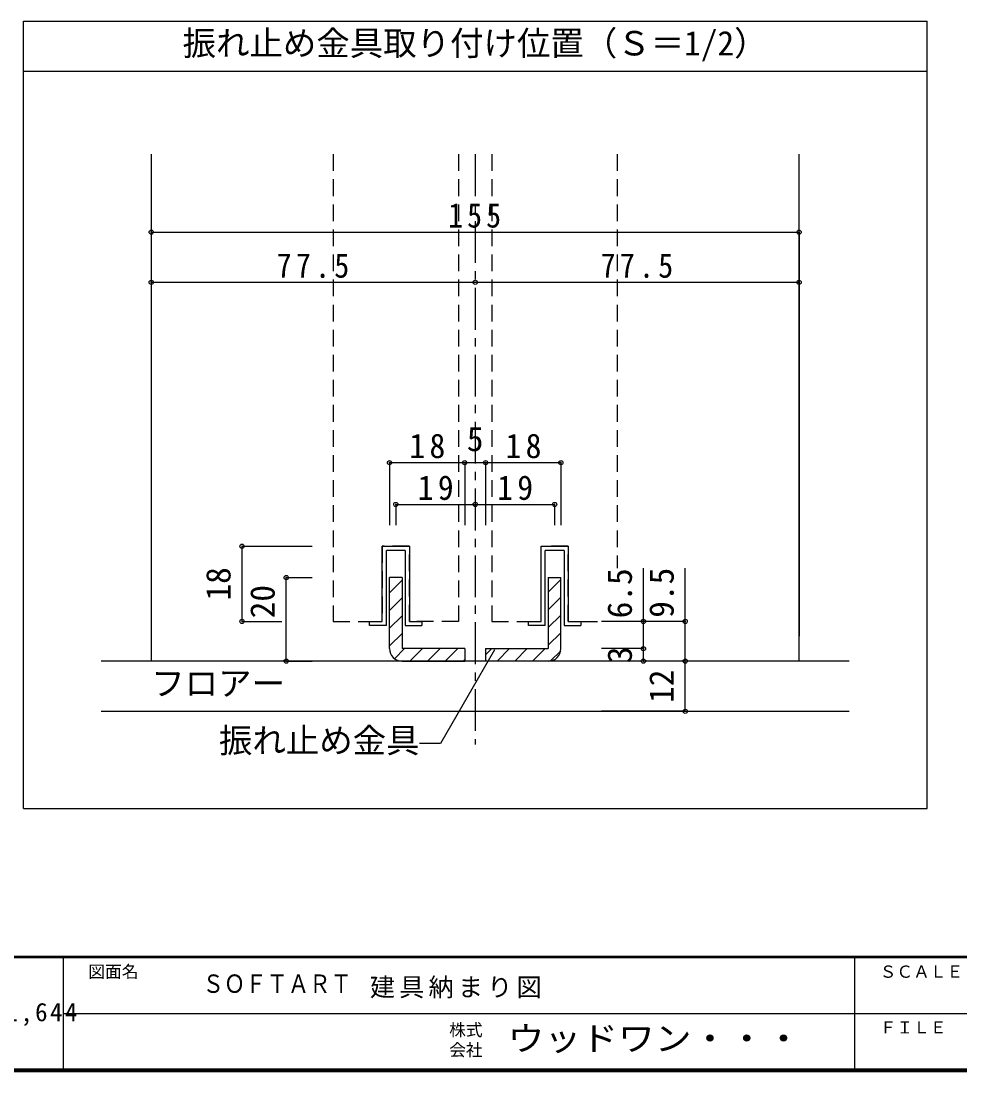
# Model space of a CAD drawing. Units: millimetres, scale not verified, with parts at other scales. Extents: x -973 to 977, y -761 to 696.
# Drawn here: x -24 to 538, y -701 to -72 of the extents above; entities that cross this region are included whole.
import ezdxf
from ezdxf.enums import TextEntityAlignment as Align

# ---------------------------------------------------------------- set-up
doc = ezdxf.new("R2010")
doc.units = ezdxf.units.MM
doc.header["$LTSCALE"] = 5
doc.header["$PDMODE"] = 32
doc.header["$PDSIZE"] = 2.5
doc.linetypes.add('CHAIN1', pattern=[8, 5, -1, 1, -1])
doc.linetypes.add('DASHED2', pattern=[3, 2, -1])
for name, color, linetype in [('0-A_文字', 3, 'Continuous'), ('1-1_通り芯', 4, 'CHAIN1'), ('1-3_仕上げ', 2, 'Continuous'), ('1-4_枠', 3, 'Continuous'), ('1-6_扉', 7, 'DASHED2'), ('1-7_金物', 7, 'Continuous'), ('1-A_文字', 7, 'Continuous'), ('1-B_寸法', 7, 'Continuous'), ('F-0_補助線', 7, 'Continuous'), ('F-1_枠', 6, 'Continuous'), ('F-A_文字', 7, 'Continuous')]:
    doc.layers.add(name, color=color, linetype=linetype)
doc.styles.add('HGP明朝B', font='')
doc.styles.add('ＭＳ ゴシック', font='')
doc.styles.get('HGP明朝B').set_extended_font_data('HGP明朝B')
doc.styles.get('ＭＳ ゴシック').set_extended_font_data('MS Gothic')

msp = doc.modelspace()

# ---------------------------------------------------------------- linework, layer by layer
at = {"layer": '0-A_文字'}
for p, q in [((-22.203, -543.141), (-22.203, -72.116)), ((-22.203, -72.116), (518.284, -72.116)), ((518.284, -543.141), (518.284, -72.116)), ((-22.203, -102.116), (518.284, -102.116)), ((-22.203, -543.141), (518.284, -543.141))]:
    msp.add_line(p, q, dxfattribs=at)
at = {"layer": '1-1_通り芯'}
for p, q in [((248.041, -151.808), (248.041, -504.906)), ((24.291, -485.059), (429.291, -485.059))]:
    msp.add_line(p, q, dxfattribs=at)
at = {"layer": '1-3_仕上げ'}
for p, q in [((471.791, -455.059), (24.291, -455.059)), ((24.291, -485.059), (471.791, -485.059))]:
    msp.add_line(p, q, dxfattribs=at)
at = {"layer": '1-4_枠'}
for p, q in [((54.291, -151.808), (54.291, -455.059)), ((441.791, -455.059), (441.791, -151.808))]:
    msp.add_line(p, q, dxfattribs=at)
at = {"layer": '1-6_扉'}
for p, q in [((163.041, -151.808), (163.041, -431.309)), ((238.041, -151.808), (238.041, -431.309)), ((258.041, -151.808), (258.041, -431.309)), ((333.041, -151.808), (333.041, -399.466)), ((192.415, -386.309), (192.415, -431.309)), ((208.666, -386.309), (192.415, -386.309)), ((287.415, -431.309), (287.415, -386.309)), ((303.666, -386.309), (289.915, -386.309)), ((303.666, -431.309), (303.666, -386.309)), ((163.041, -431.309), (192.415, -431.309)), ((258.041, -431.309), (287.415, -431.309)), ((303.666, -431.309), (310.541, -431.309)), ((311.164, -431.309), (323.664, -431.309))]:
    msp.add_line(p, q, dxfattribs=at)
msp.add_lwpolyline([(238.041, -431.309), (208.666, -431.309), (208.666, -386.309)], dxfattribs=at)
at = {"layer": '1-7_金物'}
for p, q in [((192.414, -431.309), (192.414, -386.309)), ((192.414, -386.309), (208.664, -386.309)), ((194.914, -433.809), (194.914, -388.809)), ((206.164, -388.809), (194.914, -388.809)), ((206.164, -388.809), (206.164, -433.809)), ((208.664, -386.309), (208.664, -431.309)), ((287.414, -431.309), (287.414, -386.309)), ((287.414, -386.309), (303.664, -386.309)), ((289.914, -433.809), (289.914, -388.809)), ((301.164, -388.809), (289.914, -388.809)), ((301.164, -388.809), (301.164, -433.809)), ((303.664, -386.309), (303.664, -431.309)), ((184.914, -431.309), (192.414, -431.309)), ((184.914, -433.809), (184.914, -431.309)), ((194.914, -433.809), (184.914, -433.809)), ((206.164, -433.809), (216.164, -433.809)), ((208.664, -431.309), (216.164, -431.309)), ((216.164, -431.309), (216.164, -433.809)), ((279.914, -431.309), (287.414, -431.309)), ((279.914, -433.809), (279.914, -431.309)), ((289.914, -433.809), (279.914, -433.809)), ((301.164, -433.809), (311.164, -433.809)), ((303.664, -431.309), (311.164, -431.309)), ((311.164, -431.309), (311.164, -433.809))]:
    msp.add_line(p, q, dxfattribs=at)
at = {"layer": '1-7_金物', "color": 3}
for p, q in [((196.789, -447.559), (196.789, -405.059)), ((204.289, -405.059), (196.789, -405.059)), ((204.289, -405.059), (204.289, -447.559)), ((291.789, -405.059), (291.789, -447.559)), ((291.789, -405.059), (299.289, -405.059)), ((299.289, -447.559), (299.289, -405.059)), ((241.789, -447.559), (204.289, -447.559)), ((241.789, -447.559), (241.789, -455.059)), ((254.289, -447.559), (291.789, -447.559)), ((254.289, -447.559), (254.289, -455.059)), ((204.289, -455.059), (241.789, -455.059)), ((291.789, -455.059), (254.289, -455.059))]:
    msp.add_line(p, q, dxfattribs=at)
at = {"layer": '1-7_金物', "color": 4}
for p, q in [((196.789, -414.172), (204.289, -406.672)), ((291.789, -413.765), (299.289, -406.265)), ((196.789, -424.779), (204.289, -417.279)), ((291.789, -424.372), (299.289, -416.872)), ((291.789, -434.978), (299.289, -427.478)), ((196.789, -435.385), (204.289, -427.885)), ((196.789, -445.992), (204.289, -438.492)), ((291.789, -445.585), (299.289, -438.085)), ((199.812, -453.576), (205.829, -447.559)), ((208.935, -455.059), (216.435, -447.559)), ((219.542, -455.059), (227.042, -447.559)), ((230.148, -455.059), (237.648, -447.559)), ((254.289, -451.265), (257.995, -447.559)), ((261.101, -455.059), (268.601, -447.559)), ((271.708, -455.059), (279.208, -447.559)), ((282.315, -455.059), (289.814, -447.559)), ((293.023, -454.957), (299.189, -448.791)), ((240.755, -455.059), (241.787, -454.027))]:
    msp.add_line(p, q, dxfattribs=at)
at = {"layer": '1-7_金物', "color": 3}
for centre, start, end in [((204.289, -447.559), 180, 270), ((291.789, -447.559), 270, 0)]:
    msp.add_arc(centre, 7.5, start, end, dxfattribs=at)
at = {"layer": '1-A_文字'}
for p, q in [((259.59, -448.322), (227.298, -504.253)), ((227.298, -504.253), (214.798, -504.253))]:
    msp.add_line(p, q, dxfattribs=at)
at = {"layer": '1-B_寸法', "color": 4}
for p, q in [((54.291, -198.421), (441.791, -198.421)), ((54.291, -198.421), (54.291, -213.421)), ((441.791, -198.421), (441.791, -440.059)), ((54.291, -228.421), (248.041, -228.421)), ((248.041, -228.421), (441.791, -228.421)), ((196.791, -336.309), (241.789, -336.309)), ((196.791, -336.309), (196.791, -373.809)), ((241.789, -336.309), (241.789, -373.809)), ((241.789, -336.309), (254.291, -336.309)), ((254.291, -336.309), (254.291, -373.809)), ((254.291, -336.309), (299.291, -336.309)), ((299.291, -336.309), (299.291, -373.809)), ((200.541, -361.309), (248.041, -361.309)), ((200.541, -361.309), (200.541, -373.809)), ((248.041, -361.309), (248.041, -373.809)), ((248.041, -361.309), (295.541, -361.309)), ((295.541, -361.309), (295.541, -373.809)), ((108.595, -431.309), (108.595, -386.309)), ((108.595, -386.309), (150.541, -386.309)), ((348.664, -447.559), (348.664, -399.466)), ((373.664, -455.059), (373.664, -399.466)), ((135.011, -455.059), (135.011, -405.059)), ((135.011, -405.059), (150.541, -405.059)), ((108.595, -431.309), (132.375, -431.309)), ((373.664, -431.309), (323.664, -431.309)), ((348.664, -447.559), (323.664, -447.559)), ((348.664, -455.059), (348.664, -447.559)), ((135.011, -455.059), (150.541, -455.059)), ((373.664, -455.059), (323.664, -455.059)), ((373.664, -485.059), (373.664, -455.059)), ((373.664, -485.059), (323.664, -485.059))]:
    msp.add_line(p, q, dxfattribs=at)
at = {"layer": '1-B_寸法'}
for p in [(54.291, -198.421), (441.791, -198.421), (54.291, -228.421), (248.041, -228.421), (441.791, -228.421), (196.791, -336.309), (241.789, -336.309), (254.291, -336.309), (299.291, -336.309), (200.541, -361.309), (248.041, -361.309), (295.541, -361.309), (108.595, -386.309), (135.011, -405.059), (108.595, -431.309), (348.664, -431.309), (373.664, -431.309), (348.664, -447.559), (135.011, -455.059), (348.664, -455.059), (373.664, -455.059), (373.664, -485.059)]:
    msp.add_point(p, dxfattribs=at)
at = {"layer": 'F-1_枠'}
for p, q in [((976.653, -631.667), (-973.347, -631.667)), ((976.653, -632.5), (-973.347, -632.5)), ((1.653, -632.5), (1.653, -699.167)), ((474.986, -632.5), (474.986, -699.167)), ((1.653, -665.833), (974.986, -665.834)), ((976.653, -699.167), (-973.347, -699.167)), ((976.653, -700), (-973.347, -700)), ((976.653, -700.833), (-973.347, -700.833))]:
    msp.add_line(p, q, dxfattribs=at)

# ---------------------------------------------------------------- texts
at = {"layer": '0-A_文字', "color": 7, "style": 'ＭＳ ゴシック'}
msp.add_text('振れ止め金具取り付け位置（Ｓ＝1/2）', height=14.66, dxfattribs=at).set_placement((73.041, -97.116), align=Align.BOTTOM_LEFT)
at = {"layer": '1-A_文字', "style": 'ＭＳ ゴシック'}
for s, p in [('フロアー', (54.291, -480.059)), ('振れ止め金具', (94.798, -514.253))]:
    msp.add_text(s, height=14.66, dxfattribs=at).set_placement(p, align=Align.BOTTOM_LEFT)
at = {"layer": '1-B_寸法', "style": 'ＭＳ ゴシック'}
msp.add_text('5', height=14.66, dxfattribs=at).set_placement((243.04, -333.809), align=Align.BOTTOM_LEFT)
for s, p in [('18', (106.095, -418.809)), ('6.5', (346.164, -429.466)), ('9.5', (371.164, -429.107)), ('20', (132.511, -429.434)), ('3', (346.164, -456.309)), ('12', (371.164, -480.059))]:
    msp.add_text(s, height=14.66, rotation=90, dxfattribs=at).set_placement(p, align=Align.BOTTOM_LEFT)
at = {"layer": '1-B_寸法', "char_height": 14.66, "attachment_point": 7, "style": 'ＭＳ ゴシック'}
for s, insert in [('\\T1.27;\\W0.9;155', (231.791, -195.921)), ('\\T1.28;\\W0.9;77.5', (129.291, -225.921)), ('\\T1.28;\\W0.9;77.5', (323.041, -225.921)), ('\\T1.27;\\W0.95;18', (208.665, -333.809)), ('\\T1.27;\\W0.95;18', (266.166, -333.809)), ('\\T1.27;\\W0.95;19', (213.666, -358.809)), ('\\T1.27;\\W0.95;19', (261.166, -358.809))]:
    msp.add_mtext(s, dxfattribs=dict(at, insert=insert))
at = {"layer": 'F-0_補助線', "style": 'HGP明朝B', "width": 0.85}
msp.add_text('ＳＯＦＴＡＲＴ', height=11, dxfattribs=at).set_placement((84.986, -656.798), align=Align.BOTTOM_LEFT)
at = {"layer": 'F-0_補助線', "insert": (185.035, -656.798), "char_height": 11, "attachment_point": 7, "style": 'ＭＳ ゴシック'}
msp.add_mtext('\\T1.17;建具納まり図', dxfattribs=at)
at = {"layer": 'F-A_文字', "style": 'ＭＳ ゴシック'}
for s, p in [('図面名', (16.653, -646.667)), ('ＳＣＡＬＥ', (489.986, -646.667)), ('株式', (232.486, -681.5)), ('ＦＩＬＥ', (489.986, -680)), ('会社', (232.486, -693.5))]:
    msp.add_text(s, height=7.331, dxfattribs=at).set_placement(p, align=Align.BOTTOM_LEFT)
at = {"layer": 'F-A_文字', "style": 'ＭＳ ゴシック', "width": 1.1}
msp.add_text('ウッドワン・・・', height=14.66, dxfattribs=at).set_placement((267.486, -692.5), align=Align.BOTTOM_LEFT)
at = {"layer": 'F-A_文字', "insert": (-961.264, -673.333), "char_height": 11, "attachment_point": 7, "style": 'ＭＳ ゴシック'}
msp.add_mtext('\\T1.19;ソフトアート\u3000天井ジャストシリーズ\u3000インセット\u3000引き違い戸\u3000固定枠155\u3000上吊りタイプ\u3000ドアＨ2,360\u3000枠外Ｗ1,644', dxfattribs=at)

doc.saveas('drawing.dxf')
